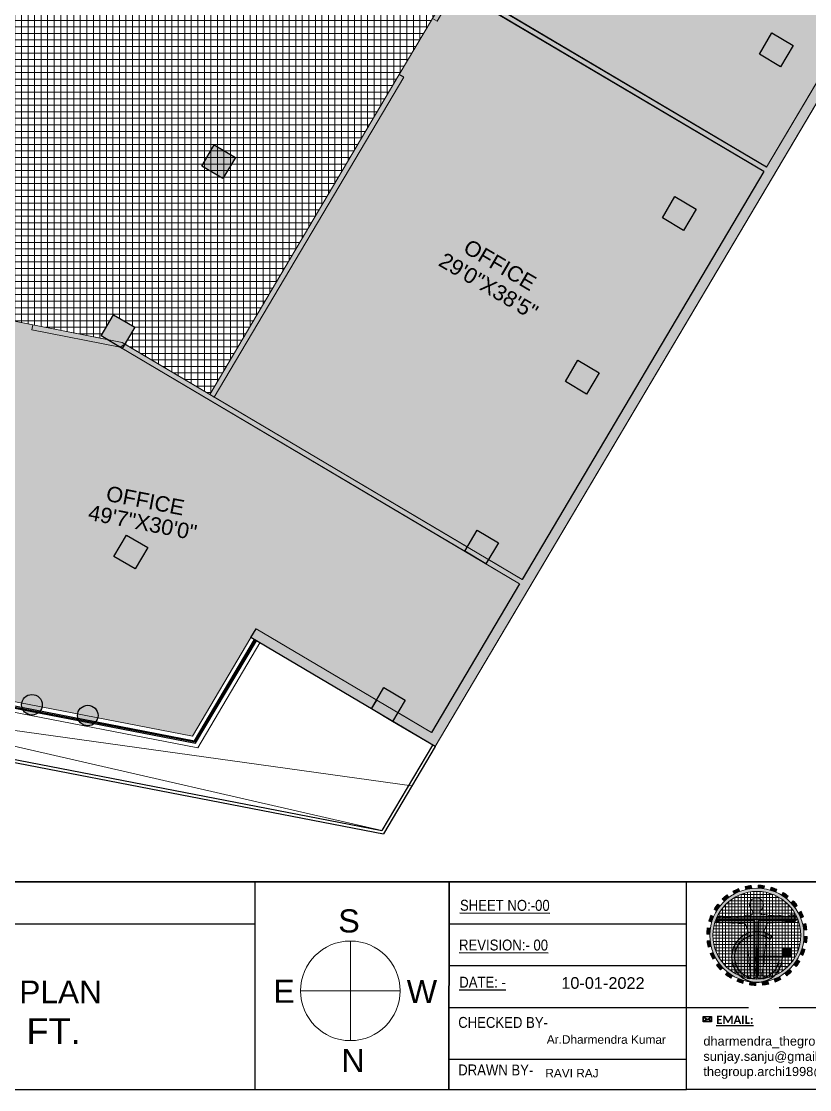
# Model space of a CAD drawing. Header units: inches. Extents: x -13956017 to 293115509, y -946740 to -305538.
# Drawn here: x 1209502 to 1210268, y -918232 to -917193 of the extents above; entities that cross this region are included whole.
import ezdxf
from ezdxf.enums import TextEntityAlignment as Align

# ---------------------------------------------------------------- set-up
doc = ezdxf.new("R2010")
doc.units = ezdxf.units.IN
doc.header["$LTSCALE"] = 6
doc.linetypes.add('DASHED', pattern=[0.75, 0.5, -0.25])
for name, color, linetype, lineweight in [('column', 240, 'Continuous', 25), ('floor hatch', 135, 'Continuous', 13), ('plan', 7, 'Continuous', 5), ('W', 250, 'Continuous', 5), ('wall', 7, 'Continuous', 30), ('wall high', 7, 'Continuous', 30)]:
    doc.layers.add(name, color=color, linetype=linetype, lineweight=lineweight)
for name, color, linetype in [('S_text', 7, 'Continuous'), ('TW', 5, 'Continuous'), ('WAL', 7, 'Continuous'), ('WID', 4, 'Continuous')]:
    doc.layers.add(name, color=color, linetype=linetype)
doc.styles.add('ARI', font='arial.ttf')
doc.styles.add('style1', font='arial.ttf')
doc.styles.add('style2', font='eurr____.ttf')
doc.styles.add('style4', font='arial.ttf')

# ---------------------------------------------------------------- blocks, each defined once
blk = doc.blocks.new('gdsgdfgdf')
at = {"layer": 'WAL', "lineweight": 0}
h = blk.add_hatch(color=84, dxfattribs=at)
h.dxf.hatch_style = 1
h.paths.add_polyline_path([(471499.51, -182044.5), (471502.51, -182044.5), (471502.51, -182047.5), (471499.51, -182047.5)])
h = blk.add_hatch(color=1, dxfattribs=at)
h.dxf.hatch_style = 1
h.paths.add_polyline_path([(471502.51, -182044.5), (471505.51, -182044.5), (471505.51, -182047.5), (471502.51, -182047.5)])
h = blk.add_hatch(color=2, dxfattribs=at)
h.dxf.hatch_style = 1
h.paths.add_polyline_path([(471502.51, -182050.5), (471499.51, -182050.5), (471499.51, -182047.5), (471502.51, -182047.5)])
h = blk.add_hatch(color=5, dxfattribs=at)
h.dxf.hatch_style = 1
h.paths.add_polyline_path([(471505.51, -182047.5), (471502.51, -182047.5), (471502.51, -182050.5), (471505.51, -182050.5)])
at = {"layer": 'WAL', "color": 84, "lineweight": 0}
blk.add_lwpolyline([(471499.51, -182044.5), (471502.51, -182044.5), (471502.51, -182047.5), (471499.51, -182047.5)], close=True, dxfattribs=at)
at = {"layer": 'WAL', "color": 1, "lineweight": 0}
blk.add_lwpolyline([(471502.51, -182044.5), (471505.51, -182044.5), (471505.51, -182047.5), (471502.51, -182047.5)], close=True, dxfattribs=at)
at = {"layer": 'WAL', "color": 2, "lineweight": 0}
blk.add_lwpolyline([(471502.51, -182050.5), (471499.51, -182050.5), (471499.51, -182047.5), (471502.51, -182047.5)], close=True, dxfattribs=at)
at = {"layer": 'WAL', "color": 5, "lineweight": 0}
blk.add_lwpolyline([(471505.51, -182047.5), (471502.51, -182047.5), (471502.51, -182050.5), (471505.51, -182050.5)], close=True, dxfattribs=at)
blk = doc.blocks.new('dfdsfgdfgh')
at = {"lineweight": 30}
h = blk.add_hatch(color=253, dxfattribs=at)
h.dxf.hatch_style = 1
h.paths.add_polyline_path([(471581.95, -182072.42), (471582.58, -182072.34), (471583.04, -182072.34), (471584.01, -182072.4), (471584.82, -182072.41), (471585.31, -182072.31), (471586.18, -182072.29), (471586.49, -182072.23), (471587.02, -182072.15), (471587.28, -182072.06), (471587.46, -182071.81), (471587.65, -182069.99), (471587.7, -182069.69), (471587.7, -182069.24), (471587.63, -182069.13), (471587.51, -182069.07), (471587.13, -182069.07), (471586.8, -182069.14), (471586.23, -182069.18), (471586, -182069.13), (471586.02, -182068.86), (471586.36, -182068.78), (471586.4, -182068.75), (471586.44, -182068.69), (471586.44, -182068.6), (471586.41, -182068.53), (471586.33, -182068.49), (471586.21, -182068.48), (471586.05, -182068.48), (471585.92, -182068.5), (471585.21, -182068.51), (471584.72, -182068.54), (471584.47, -182068.66), (471584.19, -182068.84), (471583.84, -182069.09), (471583.59, -182069.34), (471583.36, -182069.39), (471583.13, -182069.39), (471582.76, -182069.4), (471582.12, -182069.4), (471581.32, -182069.31), (471580.78, -182069.21), (471579.93, -182069.03), (471579.25, -182068.96), (471578.43, -182068.96), (471577.74, -182069.01), (471577, -182069.07), (471576.16, -182069.08), (471575.37, -182068.91), (471574.71, -182068.83), (471574.06, -182068.83), (471573.29, -182068.93), (471573.02, -182069.01), (471572.81, -182068.86), (471571.84, -182068.55), (471570.69, -182068.29), (471569.93, -182068.3), (471569.55, -182068.44), (471569.08, -182068.5), (471568.72, -182068.41), (471569.04, -182068.26), (471568.55, -182068.15), (471568.11, -182067.95), (471568.01, -182067.75), (471567.95, -182067.46), (471567.88, -182066.97), (471567.94, -182066.8, 0.088601), (471568.19, -182066.29, 3.276365), (471563.91, -182066.32, 0.026419), (471563.97, -182066.48), (471564.1, -182067.49), (471563.98, -182067.84), (471563.83, -182068.12), (471563.59, -182068.35), (471563.26, -182068.57), (471563.34, -182068.67), (471563, -182068.77), (471562.49, -182068.85), (471561.99, -182068.76), (471561.4, -182068.65), (471560.72, -182068.74), (471560.18, -182068.82), (471559.56, -182069.09), (471559.01, -182069.42), (471558.42, -182069.39), (471557.66, -182069.31), (471556.75, -182069.31), (471556.12, -182069.4), (471555.57, -182069.56), (471555.07, -182069.61), (471554.4, -182069.5), (471553.68, -182069.39), (471553.04, -182069.39), (471552.59, -182069.49), (471552, -182069.62), (471551.24, -182069.79), (471550.83, -182069.83), (471550.09, -182069.83), (471549.4, -182069.83), (471548.26, -182069.85), (471548.03, -182069.67), (471547.82, -182069.43), (471547.63, -182069.33), (471547.4, -182069.27), (471546.9, -182069.27), (471546.15, -182069.27), (471545.97, -182069.24), (471545.89, -182069.25), (471545.84, -182069.29), (471545.82, -182069.33), (471545.82, -182069.37), (471545.86, -182069.46), (471546.1, -182069.64), (471546.15, -182069.67), (471546.17, -182069.75), (471546.03, -182069.77), (471545.96, -182069.76), (471545.55, -182069.74), (471544.73, -182069.81), (471544.44, -182069.94), (471544.25, -182070.21), (471544.18, -182070.48), (471544.28, -182072.27), (471544.49, -182072.33), (471545, -182072.43), (471545.15, -182072.58), (471545.21, -182072.72), (471545.3, -182072.79), (471545.52, -182072.86), (471545.84, -182072.86), (471546.92, -182072.94), (471547.27, -182072.89), (471547.7, -182072.84), (471548.1, -182072.84), (471548.95, -182072.77), (471550.17, -182072.88), (471551.51, -182072.99), (471552.33, -182073.08), (471553.03, -182073.11), (471553.64, -182073.07), (471554.19, -182073.03), (471554.69, -182072.97), (471555.02, -182072.97), (471556.24, -182073.24), (471556.86, -182073.26), (471558.09, -182073.24), (471558.16, -182073.18), (471558.59, -182073.15), (471559.27, -182073.2), (471559.66, -182073.35), (471559.92, -182073.61), (471560.19, -182074.23), (471560.4, -182074.57), (471560.77, -182075.78), (471561.05, -182076.45), (471561.36, -182077.76), (471561.37, -182078.83), (471561.08, -182080.42), (471560.97, -182081.8), (471560.98, -182083.39), (471561.13, -182085.38), (471561.49, -182088.81), (471561.7, -182091.04), (471562.05, -182091.83), (471562.05, -182092.45), (471561.98, -182093.19), (471561.95, -182094.39), (471562.15, -182095.76), (471562.27, -182096.6), (471562.39, -182097.58), (471562.47, -182098.27), (471562.53, -182098.88), (471562.53, -182099.14), (471562.66, -182099.64), (471562.84, -182100.38), (471562.98, -182101.02), (471562.98, -182101.53), (471562.89, -182101.61), (471562.7, -182101.69), (471561.9, -182102.41), (471561.58, -182102.76), (471561.42, -182102.84), (471561.19, -182102.89), (471561.07, -182102.97), (471560.99, -182103.08), (471560.96, -182103.18), (471560.96, -182103.29), (471561.05, -182103.4), (471561.21, -182103.47), (471561.44, -182103.51), (471561.81, -182103.51), (471562.31, -182103.59), (471562.64, -182103.51), (471563.14, -182103.51), (471563.51, -182103.37), (471564.95, -182103.15), (471565.2, -182102.92), (471565.48, -182102.85), (471565.83, -182102.76), (471566.07, -182102.66), (471566.16, -182102.52), (471566.16, -182102.14), (471566.07, -182101.69), (471565.91, -182100.97), (471565.81, -182099.99), (471565.71, -182099.22), (471565.71, -182098.57), (471565.94, -182097.27), (471566.07, -182095.98), (471565.97, -182094.51), (471565.73, -182093.57), (471565.69, -182092.86), (471565.69, -182092.17), (471565.8, -182091.39), (471565.88, -182090.74), (471565.94, -182090.08), (471565.94, -182089.53), (471565.88, -182088.07), (471565.89, -182087.06), (471566.06, -182085.92), (471566.18, -182085.1), (471566.34, -182083.43), (471566.29, -182084.04), (471566.23, -182084.77), (471566.18, -182085.1), (471566.34, -182086.28), (471566.45, -182087.19), (471566.67, -182088.33), (471566.73, -182089.29), (471566.7, -182089.91), (471566.66, -182090.54), (471566.63, -182091.1), (471566.65, -182091.72), (471566.73, -182092.39), (471566.79, -182093.02), (471566.74, -182094.04), (471566.59, -182095.11), (471566.5, -182096.56), (471566.53, -182097.26), (471566.69, -182098.3), (471566.85, -182099.57), (471566.78, -182100.39), (471566.72, -182101.44), (471566.71, -182102.2), (471566.68, -182102.31), (471566.62, -182102.42), (471566.61, -182102.7), (471566.7, -182102.87), (471567.06, -182103.06), (471567.48, -182103.11), (471568.76, -182103.25), (471569.08, -182103.49), (471569.42, -182103.56), (471569.58, -182103.56), (471569.76, -182103.63), (471569.96, -182103.64), (471570.13, -182103.56), (471570.33, -182103.42), (471570.61, -182103.31), (471570.88, -182103.09), (471570.96, -182102.94), (471570.9, -182102.75), (471570.57, -182102.63), (471570.45, -182102.58), (471570.39, -182102.4), (471570.31, -182102.27), (471569.9, -182102.19), (471569.61, -182102.02), (471569.13, -182101.69), (471568.97, -182101.45), (471568.94, -182101.07), (471569.03, -182100.69), (471569.28, -182099.4), (471569.49, -182098.34), (471569.71, -182097.19), (471570.03, -182095.78), (471570.19, -182094.61), (471570.27, -182091.79), (471570.29, -182090.31), (471570.47, -182089.09), (471570.65, -182087.85), (471571.07, -182085.13), (471571.29, -182083.01), (471571.16, -182080.79), (471571.1, -182079.81), (471570.77, -182078.89), (471570.46, -182078.04), (471570.35, -182077.47), (471570.51, -182076.46), (471570.91, -182076.17), (471571.18, -182075.11), (471571.55, -182074.84), (471571.67, -182073.88), (471571.73, -182073.47), (471571.87, -182073.21), (471572.13, -182073.03), (471572.55, -182072.96), (471572.89, -182072.96), (471573.9, -182072.89), (471574.28, -182072.89), (471575.29, -182072.89), (471575.73, -182072.77), (471576.13, -182072.81), (471576.74, -182072.79), (471577.23, -182072.78), (471577.49, -182072.75), (471577.88, -182072.82), (471578.3, -182072.82), (471578.66, -182072.77), (471579.08, -182072.82), (471579.46, -182072.82), (471579.89, -182072.78), (471580.32, -182072.69), (471580.6, -182072.63), (471580.93, -182072.55), (471581.27, -182072.54), (471581.62, -182072.54)])
at = {"layer": 'WAL', "lineweight": 20}
for points in [[(471563.97, -182066.48), (471564.08, -182067.33), (471564.08, -182067.56), (471563.98, -182067.84), (471563.83, -182068.12), (471563.59, -182068.35), (471563.26, -182068.57), (471563.34, -182068.67), (471563, -182068.77), (471562.49, -182068.85), (471561.99, -182068.76), (471561.4, -182068.65), (471560.72, -182068.74), (471560.18, -182068.82), (471559.56, -182069.09), (471559.16, -182069.33), (471558.93, -182069.42), (471558.42, -182069.39), (471557.66, -182069.31), (471556.75, -182069.31), (471556.12, -182069.4), (471555.57, -182069.56), (471555.07, -182069.61), (471554.4, -182069.5), (471553.68, -182069.39), (471553.04, -182069.39), (471552.59, -182069.49), (471552, -182069.62), (471551.36, -182069.77), (471551.16, -182069.8), (471550.83, -182069.83), (471550.09, -182069.83), (471549.4, -182069.83), (471548.4, -182069.85), (471548.21, -182069.82), (471548.03, -182069.67), (471547.82, -182069.43), (471547.63, -182069.33), (471547.4, -182069.27), (471546.9, -182069.27), (471546.15, -182069.27), (471545.97, -182069.24), (471545.89, -182069.25), (471545.84, -182069.29), (471545.82, -182069.33), (471545.82, -182069.37), (471545.86, -182069.46), (471545.97, -182069.55), (471546.1, -182069.64), (471546.15, -182069.67), (471546.16, -182069.7), (471546.15, -182069.73), (471546.13, -182069.75), (471546.09, -182069.76), (471546.03, -182069.77), (471545.96, -182069.76), (471545.55, -182069.74), (471544.73, -182069.81), (471544.44, -182069.94), (471544.25, -182070.21), (471544.18, -182070.48), (471544.28, -182072.27), (471544.49, -182072.33), (471544.81, -182072.39), (471545.01, -182072.44), (471545.15, -182072.58), (471545.21, -182072.72), (471545.3, -182072.79), (471545.52, -182072.86), (471545.84, -182072.86), (471546.92, -182072.94), (471547.27, -182072.89), (471547.7, -182072.84), (471548.1, -182072.84), (471548.95, -182072.77), (471550.17, -182072.88), (471551.51, -182072.99), (471552.33, -182073.08), (471553.03, -182073.11), (471553.64, -182073.07), (471554.19, -182073.03), (471554.69, -182072.97), (471555.02, -182072.97), (471556.24, -182073.24), (471556.86, -182073.26), (471558.09, -182073.24), (471558.16, -182073.18), (471558.59, -182073.15), (471559.27, -182073.2), (471559.66, -182073.35), (471559.92, -182073.61), (471560.19, -182074.23), (471560.4, -182074.57), (471560.77, -182075.78), (471561.05, -182076.45), (471561.36, -182077.76)], [(471561.36, -182078.89), (471561.36, -182077.76), (471561.37, -182078.83), (471561.08, -182080.42), (471560.97, -182081.8), (471560.98, -182083.39), (471561.13, -182085.38), (471561.49, -182088.81), (471561.7, -182091.04), (471562.05, -182091.83), (471562.05, -182092.45), (471561.98, -182093.19), (471561.95, -182094.39), (471562.15, -182095.76), (471562.27, -182096.6), (471562.39, -182097.58), (471562.47, -182098.27), (471562.53, -182098.88), (471562.53, -182099.14), (471562.66, -182099.64), (471562.84, -182100.38), (471562.98, -182101.02), (471562.98, -182101.32), (471562.96, -182101.55), (471562.89, -182101.61), (471562.7, -182101.69), (471561.9, -182102.41), (471561.58, -182102.76), (471561.42, -182102.84), (471561.19, -182102.89), (471561.07, -182102.97), (471560.99, -182103.08), (471560.96, -182103.18), (471560.96, -182103.29), (471561.05, -182103.4), (471561.21, -182103.47), (471561.44, -182103.51), (471561.81, -182103.51), (471562.31, -182103.59), (471562.64, -182103.51), (471563.14, -182103.51), (471563.51, -182103.37), (471564.95, -182103.15), (471565.2, -182102.92), (471565.48, -182102.85), (471565.83, -182102.76), (471566.07, -182102.66), (471566.16, -182102.52), (471566.16, -182102.14), (471566.07, -182101.69), (471565.91, -182100.97), (471565.81, -182099.99), (471565.71, -182099.22), (471565.71, -182098.57), (471565.94, -182097.27), (471566.07, -182095.98), (471565.97, -182094.51), (471565.73, -182093.57), (471565.69, -182092.86), (471565.69, -182092.17), (471565.8, -182091.39), (471565.88, -182090.74), (471565.94, -182090.08), (471565.94, -182089.53), (471565.88, -182088.07), (471565.89, -182087.06), (471566.06, -182085.92), (471566.23, -182084.77), (471566.29, -182084.04), (471566.34, -182083.43), (471566.18, -182085.1), (471566.34, -182086.28), (471566.45, -182087.19), (471566.67, -182088.33), (471566.73, -182089.29), (471566.7, -182089.91), (471566.66, -182090.54), (471566.63, -182091.1), (471566.65, -182091.72), (471566.73, -182092.39), (471566.79, -182093.02), (471566.74, -182094.04), (471566.59, -182095.11), (471566.5, -182096.56), (471566.53, -182097.26), (471566.69, -182098.3), (471566.85, -182099.57), (471566.78, -182100.39), (471566.72, -182101.44), (471566.71, -182102.03), (471566.7, -182102.22), (471566.68, -182102.31), (471566.62, -182102.42), (471566.61, -182102.7), (471566.7, -182102.87), (471567.06, -182103.06), (471567.48, -182103.11), (471568.76, -182103.25), (471569.08, -182103.49), (471569.42, -182103.56), (471569.58, -182103.56), (471569.76, -182103.63), (471569.96, -182103.64), (471570.13, -182103.56), (471570.33, -182103.42), (471570.61, -182103.31), (471570.88, -182103.09), (471570.96, -182102.94), (471570.9, -182102.75), (471570.57, -182102.63), (471570.45, -182102.58), (471570.39, -182102.4), (471570.31, -182102.27), (471569.9, -182102.19), (471569.61, -182102.02), (471569.13, -182101.69), (471568.97, -182101.45), (471568.94, -182101.07), (471569.03, -182100.69), (471569.28, -182099.4), (471569.49, -182098.34), (471569.71, -182097.19), (471570.03, -182095.78), (471570.19, -182094.61), (471570.27, -182091.79), (471570.29, -182090.31), (471570.47, -182089.09), (471570.65, -182087.85), (471571.07, -182085.13), (471571.29, -182083.01), (471571.16, -182080.79), (471571.1, -182079.81), (471570.77, -182078.89), (471570.46, -182078.04), (471570.35, -182077.47), (471570.51, -182076.46), (471570.91, -182076.17), (471571.18, -182075.11), (471571.55, -182074.84), (471571.67, -182073.88), (471571.73, -182073.47), (471571.87, -182073.21), (471572.01, -182073.11), (471572.21, -182073.01), (471572.55, -182072.96), (471572.89, -182072.96), (471573.9, -182072.89), (471574.28, -182072.89), (471575.29, -182072.89), (471575.73, -182072.77), (471576.13, -182072.81), (471576.74, -182072.79), (471577.23, -182072.78), (471577.49, -182072.75), (471577.88, -182072.82), (471578.3, -182072.82), (471578.66, -182072.77), (471579.08, -182072.82), (471579.46, -182072.82), (471579.89, -182072.78), (471580.32, -182072.69), (471580.6, -182072.63), (471580.93, -182072.55), (471581.27, -182072.54), (471581.62, -182072.54), (471581.95, -182072.42), (471582.58, -182072.34), (471583.04, -182072.34), (471584.01, -182072.4), (471584.82, -182072.41), (471585.31, -182072.31), (471586.18, -182072.29), (471586.49, -182072.23), (471587.02, -182072.15), (471587.28, -182072.06), (471587.46, -182071.81), (471587.65, -182069.99), (471587.7, -182069.69), (471587.7, -182069.24), (471587.63, -182069.13), (471587.51, -182069.07), (471587.34, -182069.07), (471587.13, -182069.07), (471586.8, -182069.14), (471586.44, -182069.16), (471586.16, -182069.16), (471586.03, -182069.13), (471586.01, -182069.07), (471586.01, -182068.99), (471586.04, -182068.93), (471586.1, -182068.84), (471586.19, -182068.82), (471586.34, -182068.79), (471586.4, -182068.75), (471586.44, -182068.69), (471586.44, -182068.6), (471586.41, -182068.53), (471586.33, -182068.49), (471586.21, -182068.48), (471586.05, -182068.48), (471585.92, -182068.5), (471585.21, -182068.51), (471584.72, -182068.54), (471584.47, -182068.66), (471584.19, -182068.84), (471583.84, -182069.09), (471583.65, -182069.28), (471583.53, -182069.35), (471583.36, -182069.39), (471583.13, -182069.39), (471582.76, -182069.4), (471582.12, -182069.4), (471581.32, -182069.31), (471580.78, -182069.21), (471579.93, -182069.03), (471579.25, -182068.96), (471578.43, -182068.96), (471577.74, -182069.01), (471577, -182069.07), (471576.16, -182069.08), (471575.37, -182068.91), (471574.71, -182068.83), (471574.06, -182068.83), (471573.29, -182068.93), (471573.12, -182068.98), (471572.94, -182068.96), (471572.81, -182068.86), (471571.84, -182068.55), (471570.69, -182068.29), (471569.93, -182068.3), (471569.55, -182068.44), (471569.08, -182068.5), (471568.72, -182068.41), (471569.04, -182068.26), (471568.55, -182068.15), (471568.11, -182067.95), (471568.01, -182067.75), (471567.95, -182067.46), (471567.9, -182067.12), (471567.89, -182066.93), (471567.94, -182066.8)]]:
    blk.add_lwpolyline(points, dxfattribs=at)
for centre, radius, start, end in [((471566.03, -182063.12), 3.84, 304.2682, 236.37603), ((471565.45, -182065.83), 1.62, 197.66417, 203.71762), ((471566.64, -182065.83), 1.62, 322.97646, 343.22941), ((471566.64, -182065.83), 1.62, 0, 1.38803)]:
    blk.add_arc(centre, radius, start, end, dxfattribs=at)
blk = doc.blocks.new('SGFDSFHG')
at = {"layer": 'WAL', "lineweight": 30}
h = blk.add_hatch(color=7, dxfattribs=at)
h.dxf.hatch_style = 1
edge = h.paths.add_edge_path()
edge.add_line((471450.7, -182084.99), (471442.25, -182084.99))
edge.add_line((471442.25, -182084.99), (471442.25, -182086.01))
edge.add_line((471442.25, -182086.01), (471449.63, -182086.01))
edge.add_arc((471442.61, -182085.14), 7.08, 53.8029, 352.976, ccw=False)
edge.add_line((471446.79, -182079.43), (471447.35, -182078.58))
edge.add_arc((471442.61, -182085.14), 8.1, 54.1693, 361.0709)
at = {"layer": 'WAL', "color": 0, "lineweight": 30}
blk.add_lwpolyline([(471450.7, -182084.99), (471442.25, -182084.99), (471442.25, -182086.01), (471449.63, -182086.01, -3.678902), (471446.79, -182079.43), (471447.35, -182078.58, 4.238691)], format="xyb", close=True, dxfattribs=at)
blk = doc.blocks.new('SDSDFSD')
at = {"layer": 'WAL', "lineweight": 0}
h = blk.add_hatch(color=253, dxfattribs=at)
h.dxf.hatch_style = 1
h.paths.add_polyline_path([(171607.82, -83493.26, 0.031281), (171604.86, -83493.78), (171605.21, -83495.24, -0.031281), (171607.99, -83494.75)])
h = blk.add_hatch(color=253, dxfattribs=at)
h.dxf.hatch_style = 1
h.paths.add_polyline_path([(171614.1, -83493.38, 0.031281), (171611.1, -83493.12), (171611.06, -83494.62, -0.031281), (171613.87, -83494.87)])
h = blk.add_hatch(color=253, dxfattribs=at)
h.dxf.hatch_style = 1
edge = h.paths.add_edge_path()
edge.add_arc((171610.51, -83517.17), 22.56, 0, 360)
edge = h.paths.add_edge_path(flags=17)
edge.add_arc((171610.51, -83517.17), 21.06, 0, 360)
h = blk.add_hatch(color=253, dxfattribs=at)
h.dxf.hatch_style = 1
h.paths.add_polyline_path([(171596.22, -83497.81, 0.031281), (171593.92, -83499.74), (171594.95, -83500.83, -0.031281), (171597.11, -83499.02)])
h = blk.add_hatch(color=253, dxfattribs=at)
h.dxf.hatch_style = 1
h.paths.add_polyline_path([(171601.72, -83494.77, 0.031281), (171598.99, -83496.04), (171599.71, -83497.36, -0.031281), (171602.27, -83496.17)])
h = blk.add_hatch(color=253, dxfattribs=at)
h.dxf.hatch_style = 1
h.paths.add_polyline_path([(171620.13, -83495.12, 0.031281), (171617.31, -83494.09), (171616.88, -83495.53, -0.031281), (171619.53, -83496.5)])
h = blk.add_hatch(color=253, dxfattribs=at)
h.dxf.hatch_style = 1
h.paths.add_polyline_path([(171625.51, -83498.36, 0.031281), (171623.05, -83496.64), (171622.27, -83497.92, -0.031281), (171624.58, -83499.54)])
h = blk.add_hatch(color=253, dxfattribs=at)
h.dxf.hatch_style = 1
h.paths.add_polyline_path([(171591.7, -83502.17, 0.031281), (171589.97, -83504.63), (171591.25, -83505.41, -0.031281), (171592.87, -83503.1)])
h = blk.add_hatch(color=253, dxfattribs=at)
h.dxf.hatch_style = 1
h.paths.add_polyline_path([(171629.87, -83502.89, 0.031281), (171627.94, -83500.58), (171626.85, -83501.62, -0.031281), (171628.66, -83503.78)])
h = blk.add_hatch(color=253, dxfattribs=at)
h.dxf.hatch_style = 1
h.paths.add_polyline_path([(171588.45, -83507.55, 0.031281), (171587.42, -83510.37), (171588.87, -83510.8, -0.031281), (171589.83, -83508.15)])
at = {"layer": 'WAL', "lineweight": 30}
h = blk.add_hatch(color=1, dxfattribs=at)
h.dxf.hatch_style = 1
h.paths.add_polyline_path([(171629.18, -83508.72), (171591.4, -83508.72), (171591.4, -83510.22), (171608.04, -83512.22), (171609.54, -83538.44), (171611.05, -83538.44), (171612.55, -83512.22), (171629.19, -83510.22)])
at = {"layer": 'WAL', "lineweight": 0}
h = blk.add_hatch(color=253, dxfattribs=at)
h.dxf.hatch_style = 1
h.paths.add_polyline_path([(171632.91, -83508.39, 0.031281), (171631.64, -83505.66), (171630.32, -83506.38, -0.031281), (171631.51, -83508.94)])
h = blk.add_hatch(color=253, dxfattribs=at)
h.dxf.hatch_style = 1
h.paths.add_polyline_path([(171586.71, -83513.58, 0.031281), (171586.45, -83516.58), (171587.95, -83516.62, -0.031281), (171588.2, -83513.81)])
h = blk.add_hatch(color=253, dxfattribs=at)
h.dxf.hatch_style = 1
h.paths.add_polyline_path([(171634.42, -83514.48, 0.031281), (171633.9, -83511.52), (171632.44, -83511.87, -0.031281), (171632.93, -83514.65)])
h = blk.add_hatch(color=253, dxfattribs=at)
h.dxf.hatch_style = 1
h.paths.add_polyline_path([(171634.3, -83520.76, 0.031281), (171634.56, -83517.77), (171633.06, -83517.73, -0.031281), (171632.81, -83520.54)])
h = blk.add_hatch(color=253, dxfattribs=at)
h.dxf.hatch_style = 1
h.paths.add_polyline_path([(171586.59, -83519.86, 0.031281), (171587.12, -83522.82), (171588.58, -83522.47, -0.031281), (171588.09, -83519.69)])
h = blk.add_hatch(color=253, dxfattribs=at)
h.dxf.hatch_style = 1
h.paths.add_polyline_path([(171632.56, -83526.8, 0.031281), (171633.59, -83523.97), (171632.15, -83523.55, -0.031281), (171631.18, -83526.2)])
h = blk.add_hatch(color=253, dxfattribs=at)
h.dxf.hatch_style = 1
h.paths.add_polyline_path([(171588.1, -83525.96, 0.031281), (171589.38, -83528.69), (171590.7, -83527.97, -0.031281), (171589.5, -83525.41)])
h = blk.add_hatch(color=253, dxfattribs=at)
h.dxf.hatch_style = 1
h.paths.add_polyline_path([(171629.32, -83532.18, 0.031281), (171631.04, -83529.72), (171629.76, -83528.93, -0.031281), (171628.14, -83531.24)])
h = blk.add_hatch(color=253, dxfattribs=at)
h.dxf.hatch_style = 1
h.paths.add_polyline_path([(171591.14, -83531.46, 0.031281), (171593.08, -83533.76), (171594.17, -83532.73, -0.031281), (171592.35, -83530.57)])
h = blk.add_hatch(color=253, dxfattribs=at)
h.dxf.hatch_style = 1
h.paths.add_polyline_path([(171624.79, -83536.54, 0.031281), (171627.1, -83534.6), (171626.06, -83533.52, -0.031281), (171623.9, -83535.33)])
h = blk.add_hatch(color=253, dxfattribs=at)
h.dxf.hatch_style = 1
h.paths.add_polyline_path([(171595.5, -83535.98, 0.031281), (171597.96, -83537.71), (171598.75, -83536.43, -0.031281), (171596.44, -83534.81)])
h = blk.add_hatch(color=253, dxfattribs=at)
h.dxf.hatch_style = 1
h.paths.add_polyline_path([(171600.88, -83539.23, 0.031281), (171603.71, -83540.26), (171604.13, -83538.81, -0.031281), (171601.48, -83537.85)])
h = blk.add_hatch(color=253, dxfattribs=at)
h.dxf.hatch_style = 1
h.paths.add_polyline_path([(171606.92, -83540.97, 0.031281), (171609.91, -83541.23), (171609.95, -83539.73, -0.031281), (171607.14, -83539.48)])
h = blk.add_hatch(color=253, dxfattribs=at)
h.dxf.hatch_style = 1
h.paths.add_polyline_path([(171613.2, -83541.09, 0.031281), (171616.16, -83540.56), (171615.81, -83539.1, -0.031281), (171613.03, -83539.59)])
h = blk.add_hatch(color=253, dxfattribs=at)
h.dxf.hatch_style = 1
h.paths.add_polyline_path([(171619.29, -83539.58, 0.031281), (171622.02, -83538.3), (171621.3, -83536.98, -0.031281), (171618.74, -83538.18)])
at = {"layer": 'WAL', "color": 18, "lineweight": 0}
for p, q in [((171604.86, -83493.78), (171605.21, -83495.24)), ((171607.82, -83493.26), (171607.99, -83494.75)), ((171611.1, -83493.12), (171611.06, -83494.62)), ((171614.1, -83493.38), (171613.87, -83494.87)), ((171596.22, -83497.81), (171597.11, -83499.02)), ((171598.99, -83496.04), (171599.71, -83497.36)), ((171601.72, -83494.77), (171602.27, -83496.17)), ((171617.31, -83494.09), (171616.88, -83495.53)), ((171620.13, -83495.12), (171619.53, -83496.5)), ((171623.05, -83496.64), (171622.27, -83497.92)), ((171625.51, -83498.36), (171624.58, -83499.54)), ((171591.7, -83502.17), (171592.87, -83503.1)), ((171593.92, -83499.74), (171594.95, -83500.83)), ((171627.94, -83500.58), (171626.85, -83501.62)), ((171629.87, -83502.89), (171628.66, -83503.78)), ((171588.45, -83507.55), (171589.83, -83508.15)), ((171589.97, -83504.63), (171591.25, -83505.41)), ((171631.64, -83505.66), (171630.32, -83506.38)), ((171632.91, -83508.39), (171631.51, -83508.94)), ((171586.71, -83513.58), (171588.2, -83513.81)), ((171587.42, -83510.37), (171588.87, -83510.8)), ((171633.9, -83511.52), (171632.44, -83511.87)), ((171586.45, -83516.58), (171587.95, -83516.62)), ((171634.42, -83514.48), (171632.93, -83514.65)), ((171634.56, -83517.77), (171633.06, -83517.73)), ((171586.59, -83519.86), (171588.09, -83519.69)), ((171587.12, -83522.82), (171588.58, -83522.47)), ((171633.59, -83523.97), (171632.15, -83523.55)), ((171634.3, -83520.76), (171632.81, -83520.54)), ((171588.1, -83525.96), (171589.5, -83525.41)), ((171589.38, -83528.69), (171590.7, -83527.97)), ((171631.04, -83529.72), (171629.76, -83528.93)), ((171632.56, -83526.8), (171631.18, -83526.2)), ((171591.14, -83531.46), (171592.35, -83530.57)), ((171593.08, -83533.76), (171594.17, -83532.73)), ((171627.1, -83534.6), (171626.06, -83533.52)), ((171629.32, -83532.18), (171628.14, -83531.24)), ((171595.5, -83535.98), (171596.44, -83534.81)), ((171597.96, -83537.71), (171598.75, -83536.43)), ((171600.88, -83539.23), (171601.48, -83537.85)), ((171603.71, -83540.26), (171604.13, -83538.81)), ((171606.92, -83540.97), (171607.14, -83539.48)), ((171609.91, -83541.23), (171609.95, -83539.73)), ((171613.2, -83541.09), (171613.03, -83539.59)), ((171616.16, -83540.56), (171615.81, -83539.1)), ((171619.29, -83539.58), (171618.74, -83538.18)), ((171622.02, -83538.3), (171621.3, -83536.98)), ((171624.79, -83536.54), (171623.9, -83535.33))]:
    blk.add_line(p, q, dxfattribs=at)
at = {"layer": 'WAL', "color": 151, "lineweight": 20}
for p, q in [((171601.48, -83498.15), (171601.48, -83536.2)), ((171618.16, -83497.56), (171602.85, -83497.56)), ((171602.99, -83497.51), (171602.99, -83536.84)), ((171604.49, -83496.99), (171604.49, -83537.35)), ((171606, -83496.61), (171606, -83537.74)), ((171607.5, -83496.33), (171607.5, -83538.01)), ((171609, -83496.17), (171609, -83538.18)), ((171610.51, -83496.12), (171610.51, -83538.23)), ((171612.01, -83496.17), (171612.01, -83538.18)), ((171613.52, -83496.33), (171613.52, -83538.01)), ((171615.02, -83496.61), (171615.02, -83537.74)), ((171616.52, -83496.99), (171616.52, -83537.35)), ((171618.03, -83497.51), (171618.03, -83536.84)), ((171619.53, -83498.15), (171619.53, -83536.2)), ((171626.58, -83503.57), (171594.43, -83503.57)), ((171595.47, -83502.44), (171595.47, -83531.91)), ((171625.18, -83502.07), (171595.84, -83502.07)), ((171596.97, -83501.04), (171596.97, -83533.3)), ((171623.45, -83500.57), (171597.56, -83500.57)), ((171598.48, -83499.89), (171598.48, -83534.45)), ((171621.25, -83499.06), (171599.77, -83499.06)), ((171599.98, -83498.94), (171599.98, -83535.41)), ((171621.04, -83498.94), (171621.04, -83535.41)), ((171622.54, -83499.89), (171622.54, -83534.45)), ((171624.04, -83501.04), (171624.04, -83533.3)), ((171625.55, -83502.44), (171625.55, -83531.91)), ((171629.5, -83508.09), (171591.51, -83508.09)), ((171628.71, -83506.58), (171592.31, -83506.58)), ((171592.46, -83506.33), (171592.46, -83528.02)), ((171627.74, -83505.08), (171593.27, -83505.08)), ((171593.96, -83504.15), (171593.96, -83530.2)), ((171627.05, -83504.15), (171627.05, -83530.2)), ((171628.56, -83506.33), (171628.56, -83528.02)), ((171628.56, -83506.33), (171628.56, -83528.02)), ((171631.34, -83514.1), (171589.68, -83514.1)), ((171631.06, -83512.6), (171589.95, -83512.6)), ((171630.67, -83511.09), (171590.35, -83511.09)), ((171630.15, -83509.59), (171590.86, -83509.59)), ((171590.96, -83509.36), (171590.96, -83524.99)), ((171630.06, -83509.36), (171630.06, -83524.99)), ((171631.56, -83517.11), (171589.45, -83517.11)), ((171631.51, -83518.61), (171589.5, -83518.61)), ((171631.5, -83515.61), (171589.51, -83515.61)), ((171631.36, -83520.12), (171589.66, -83520.12)), ((171631.09, -83521.62), (171589.93, -83521.62)), ((171630.7, -83523.13), (171590.31, -83523.13)), ((171630.2, -83524.63), (171590.82, -83524.63)), ((171629.56, -83526.13), (171591.45, -83526.13)), ((171628.78, -83527.64), (171592.24, -83527.64)), ((171627.83, -83529.14), (171593.18, -83529.14)), ((171626.69, -83530.65), (171594.33, -83530.65)), ((171625.31, -83532.15), (171595.71, -83532.15)), ((171623.61, -83533.65), (171597.4, -83533.65)), ((171621.46, -83535.16), (171599.56, -83535.16)), ((171618.48, -83536.66), (171602.54, -83536.66))]:
    blk.add_line(p, q, dxfattribs=at)
at = {"layer": 'WAL', "color": 0, "lineweight": 0}
for points in [[(171607.82, -83493.26, 0.031281), (171604.86, -83493.78, 0.031281)], [(171614.1, -83493.38, 0.031281), (171611.1, -83493.12, 0.031281)], [(171596.22, -83497.81, 0.031281), (171593.92, -83499.74, 0.031281)], [(171601.72, -83494.77, 0.031281), (171598.99, -83496.04, 0.031281)], [(171620.13, -83495.12, 0.031281), (171617.31, -83494.09, 0.031281)], [(171625.51, -83498.36, 0.031281), (171623.05, -83496.64, 0.031281)], [(171591.7, -83502.17, 0.031281), (171589.97, -83504.63, 0.031281)], [(171629.87, -83502.89, 0.031281), (171627.94, -83500.58, 0.031281)], [(171588.45, -83507.55, 0.031281), (171587.42, -83510.37, 0.031281)], [(171632.91, -83508.39, 0.031281), (171631.64, -83505.66, 0.031281)], [(171586.71, -83513.58, 0.031281), (171586.45, -83516.58, 0.031281)], [(171634.42, -83514.48, 0.031281), (171633.9, -83511.52, 0.031281)], [(171634.3, -83520.76, 0.031281), (171634.56, -83517.77, 0.031281)], [(171586.59, -83519.86, 0.031281), (171587.12, -83522.82, 0.031281)], [(171632.56, -83526.8, 0.031281), (171633.59, -83523.97, 0.031281)], [(171588.1, -83525.96, 0.031281), (171589.38, -83528.69, 0.031281)], [(171591.14, -83531.46, 0.031281), (171593.08, -83533.76, 0.031281)], [(171624.79, -83536.54, 0.031281), (171627.1, -83534.6, 0.031281)], [(171629.32, -83532.18, 0.031281), (171631.04, -83529.72, 0.031281)], [(171595.5, -83535.98, 0.031281), (171597.96, -83537.71, 0.031281)], [(171600.88, -83539.23, 0.031281), (171603.71, -83540.26, 0.031281)], [(171619.29, -83539.58, 0.031281), (171622.02, -83538.3, 0.031281)], [(171606.92, -83540.97, 0.031281), (171609.91, -83541.23, 0.031281)], [(171613.2, -83541.09, 0.031281), (171616.16, -83540.56, 0.031281)]]:
    blk.add_lwpolyline(points, format="xyb", dxfattribs=at)
at = {"layer": 'WAL', "color": 1, "lineweight": 30}
blk.add_lwpolyline([(171629.19, -83508.77), (171629.19, -83510.22), (171611.05, -83510.22), (171611.05, -83536.7), (171609.54, -83536.7), (171609.54, -83510.22), (171591.4, -83510.22), (171591.4, -83508.72), (171629.19, -83508.72)], dxfattribs=at)
at = {"layer": 'WAL', "color": 18, "lineweight": 0}
for radius in [22.56, 21.06]:
    blk.add_circle((171610.51, -83517.17), radius, dxfattribs=at)
at = {"layer": 'WAL', "color": 253, "lineweight": 0}
blk.add_circle((171610.51, -83517.17), 21.06, dxfattribs=at)
at = {"layer": 'WAL', "color": 1, "lineweight": 30}
for name, p, xscale, yscale, zscale in [('dfdsfgdfgh', (-240738.65, 75697.85), 0.8744245586757394, 0.8744245586757394, 0.8744245586757394), ('gdsgdfgdf', (-182944.67, 53374.18), 0.7519991044683003, 0.7519991044683003, 0.7519991044683003)]:
    blk.add_blockref(name, p, dxfattribs=dict(at, xscale=xscale, yscale=yscale, zscale=zscale))
at = {"layer": 'WAL', "lineweight": 30, "xscale": 1.503998208936601, "yscale": 1.503998208936601, "zscale": 1.503998208936601}
blk.add_blockref('SGFDSFHG', (-537438.29, 190328.17), dxfattribs=at)

msp = doc.modelspace()

# ---------------------------------------------------------------- hatches: boundary and pattern name
at = {"layer": 'column', "ltscale": 10}
h = msp.add_hatch(color=256, dxfattribs=at)
h.dxf.hatch_style = 1
h.paths.add_polyline_path([(1210231.8, -917204.1), (1210252.4, -917216.3), (1210240.2, -917237), (1210219.6, -917224.7)])
h = msp.add_hatch(color=256, dxfattribs=at)
h.dxf.hatch_style = 1
h.paths.add_polyline_path([(1209689.6, -917312.9), (1209710.2, -917325.1), (1209698, -917345.8), (1209677.4, -917333.6)])
h = msp.add_hatch(color=256, dxfattribs=at)
h.dxf.hatch_style = 1
h.paths.add_polyline_path([(1210137.5, -917363.3), (1210158.1, -917375.5), (1210145.9, -917396.1), (1210125.3, -917383.9)])
h = msp.add_hatch(color=256, dxfattribs=at)
h.dxf.hatch_style = 1
h.paths.add_polyline_path([(1209591.7, -917478.1), (1209612.4, -917490.3), (1209600.1, -917511), (1209579.5, -917498.7)])
h = msp.add_hatch(color=256, dxfattribs=at)
h.dxf.hatch_style = 1
h.paths.add_polyline_path([(1210043.2, -917522.4), (1210063.8, -917534.6), (1210051.6, -917555.3), (1210031, -917543.1)])
h = msp.add_hatch(color=256, dxfattribs=at)
h.dxf.hatch_style = 1
h.paths.add_polyline_path([(1209604.2, -917692.4), (1209624.9, -917704.6), (1209612.6, -917725.3), (1209592, -917713.1)])
h = msp.add_hatch(color=256, dxfattribs=at)
h.dxf.hatch_style = 1
h.paths.add_polyline_path([(1209945.3, -917687.6), (1209966, -917699.8), (1209953.7, -917720.5), (1209933.1, -917708.2)])
h = msp.add_hatch(color=256, dxfattribs=at)
h.dxf.hatch_style = 1
edge = h.paths.add_edge_path()
edge.add_arc((1209512.3, -917857.4), 10, 0, 360)
h = msp.add_hatch(color=256, dxfattribs=at)
h.dxf.hatch_style = 1
h.paths.add_polyline_path([(1209854.6, -917840.7), (1209875.2, -917853), (1209863, -917873.6), (1209842.4, -917861.4)])
h = msp.add_hatch(color=256, dxfattribs=at)
h.dxf.hatch_style = 1
edge = h.paths.add_edge_path()
edge.add_arc((1209566.6, -917867.9), 10, 0, 360)
at = {"layer": 'floor hatch', "ltscale": 5}
h = msp.add_hatch(dxfattribs=at)
h.set_pattern_fill('NET', color=9, scale=2, angle=90)
h.set_pattern_definition([(90, (225125.152, -30674.727), (-6.35, 4e-16), []), (180, (225125.152, -30674.727), (-8e-16, -6.35), [])])
edge = h.paths.add_edge_path(flags=16)
edge.add_line((1209046.6, -916515.2), (1209595, -916253.2))
edge.add_line((1209595, -916253.2), (1209767.5, -916279.6))
edge.add_line((1209767.5, -916279.6), (1210067, -916615.2))
edge.add_line((1210067, -916615.2), (1210080.3, -916700.5))
edge.add_line((1210080.3, -916700.5), (1209792.3, -917186.6))
edge.add_arc((1209382.9, -917753.5), 699.3, 54.1592, 108.5411)
edge.add_line((1209160.5, -917090.5), (1209006, -916639))
edge.add_line((1209006, -916639), (1209046.6, -916515.2))
h.paths.add_polyline_path([(1208856.8, -916499.5), (1209639.6, -916125.5), (1209757.3, -916020.4), (1209817.6, -916087.9), (1209766.1, -916133.9), (1210223.8, -916646.7), (1209685.3, -917555.6), (1209602.7, -917506.7), (1209612.4, -917490.3), (1209591.7, -917478.1), (1209579.5, -917498.7), (1209585.3, -917502.2), (1209292, -917444), (1209305.3, -917439.5), (1209297.5, -917416.7), (1209274.8, -917424.5), (1209280.9, -917442.5), (1209190.1, -917473.6)])
at = {"layer": 'W', "ltscale": 10}
h = msp.add_hatch(color=256, dxfattribs=at)
h.dxf.hatch_style = 1
h.paths.add_polyline_path([(1210425.3, -916904.9), (1210433.9, -916910), (1210507.3, -916786.2), (1210498.7, -916781.1)])
h.paths.add_polyline_path([(1209983, -917063), (1210162.1, -916760.6), (1210408.2, -916906.4), (1210413.3, -916897.8), (1210167.2, -916752), (1210177.3, -916734.9), (1210173, -916732.4), (1209978.7, -917060.5)])
h.paths.add_polyline_path([(1209953.7, -917720.5), (1209956.3, -917716.2), (1209989, -917735.5), (1210224, -917338.9), (1209924.6, -917161.5), (1209906.2, -917192.6), (1209901.9, -917190.1), (1209946.3, -917115), (1209950.6, -917117.6), (1209927.1, -917157.2), (1210226.5, -917334.6), (1210461.5, -916938), (1210428.8, -916918.6), (1210433.9, -916910), (1210475.2, -916934.5), (1209904.3, -917898.1), (1209863, -917873.6), (1209868.1, -917865), (1209900.8, -917884.4), (1209986.4, -917739.8)])
h.paths.add_polyline_path([(1209685.3, -917555.6), (1209869.5, -917244.6), (1209873.8, -917247.2), (1209689.6, -917558.2)])
h.paths.add_polyline_path([(1209602.7, -917506.7), (1209935.6, -917703.9), (1209933.1, -917708.2), (1209598.2, -917509.8)])
h.paths.add_polyline_path([(1209512.3, -917492.8), (1209598.2, -917509.8), (1209585.3, -917502.2), (1209513.2, -917487.9)])
h.paths.add_polyline_path([(1209407.2, -917466.8), (1209456.7, -917476.7), (1209455.7, -917481.6), (1209432, -917476.9), (1209363.8, -917829.1), (1209358.9, -917828.1), (1209427.1, -917475.9), (1209406.2, -917471.8)])
h.paths.add_polyline_path([(1209725.3, -917792.1), (1209730.4, -917783.5), (1209847.5, -917852.8), (1209842.4, -917861.4)])
h.paths.add_polyline_path([(1208914.8, -917567.8), (1208916.4, -917572.5), (1209282.5, -917447.2), (1209349.7, -917460.5), (1209350.7, -917455.6), (1209282.2, -917442.1), (1209190.1, -917473.6), (1209106.1, -917227.9), (1209101.3, -917229.6), (1209185.4, -917475.2)])
h.paths.add_polyline_path([(1208974, -917740.9), (1209102.8, -917696.8), (1209099.6, -917687.4), (1208970.8, -917731.4)])
h.paths.add_polyline_path([(1208648.6, -916864), (1208603.2, -916879.6), (1208905.9, -917764.2), (1208951.3, -917748.7), (1208948.1, -917739.2), (1208912.1, -917751.5), (1208857.7, -917592.6), (1208893.7, -917580.3), (1208892.1, -917575.5), (1208856.1, -917587.8), (1208735.7, -917235.9), (1208771.6, -917223.6), (1208770, -917218.8), (1208734.1, -917231.1), (1208615.9, -916885.8), (1208651.9, -916873.5)])
h.paths.add_polyline_path([(1208792.7, -917211.1), (1209063.3, -917118.5), (1209044.2, -917062.6), (1209048.9, -917061), (1209087.4, -917173.5), (1209082.7, -917175.1), (1209064.9, -917123.2), (1208794.3, -917215.8)])
h.paths.add_polyline_path([(1208671.3, -916856.3), (1208937.2, -916765.3), (1208930.1, -916744.4), (1208939.5, -916741.2), (1209030.3, -917006.5), (1209025.6, -917008.2), (1208945.2, -916773.1), (1208674.6, -916865.7)])
h.paths.add_polyline_path([(1208560.4, -916606.1), (1208569.8, -916602.9), (1208658.1, -916860.8), (1208648.6, -916864)])
at = {"layer": 'WAL', "lineweight": 9, "ltscale": 100, "true_color": 0x8c8c81}
h = msp.add_hatch(color=252, dxfattribs=at)
h.dxf.hatch_style = 1
h.paths.add_polyline_path([(1209927.1, -917157.2), (1209950.6, -917117.6), (1209946.3, -917115), (1209978.7, -917060.5), (1209983, -917063), (1210162.1, -916760.6), (1210408.2, -916906.4), (1210401, -916918.5), (1210421.7, -916930.7), (1210428.8, -916918.6), (1210461.5, -916938), (1210226.5, -917334.6)])
at = {"layer": 'WAL', "lineweight": 9, "ltscale": 100, "true_color": 0xeeb1b4}
h = msp.add_hatch(color=9, dxfattribs=at)
h.dxf.hatch_style = 1
h.paths.add_polyline_path([(1209869.5, -917244.6), (1209901.9, -917190.1), (1209906.2, -917192.6), (1209924.6, -917161.5), (1210224, -917338.9), (1209989, -917735.5), (1209956.3, -917716.2), (1209966, -917699.8), (1209945.3, -917687.6), (1209935.6, -917703.9), (1209689.6, -917558.2), (1209873.8, -917247.2)])
at = {"layer": 'WAL', "lineweight": 9, "ltscale": 100, "true_color": 0x8bcad4}
h = msp.add_hatch(color=133, dxfattribs=at)
h.dxf.hatch_style = 1
h.paths.add_polyline_path([(1209432, -917476.9), (1209455.7, -917481.6), (1209456.7, -917476.7), (1209513.2, -917487.9), (1209512.3, -917492.8), (1209595.3, -917509.3), (1209598.2, -917509.8), (1209986.4, -917739.8), (1209900.8, -917884.4), (1209868.1, -917865), (1209875.2, -917853), (1209854.6, -917840.7), (1209847.5, -917852.8), (1209730.4, -917783.5), (1209668.5, -917888), (1209363.8, -917829.1)])

# ---------------------------------------------------------------- linework, layer by layer
at = {"layer": 'column', "ltscale": 10, "elevation": 3969.1}
for points in [[(1210231.8, -917204.1), (1210252.4, -917216.3), (1210240.2, -917237), (1210219.6, -917224.7), (1210231.8, -917204.1)], [(1209689.6, -917312.9), (1209710.2, -917325.1), (1209698, -917345.8), (1209677.4, -917333.6), (1209689.6, -917312.9)], [(1210137.5, -917363.3), (1210158.1, -917375.5), (1210145.9, -917396.1), (1210125.3, -917383.9), (1210137.5, -917363.3)], [(1209591.7, -917478.1), (1209612.4, -917490.3), (1209600.1, -917511), (1209579.5, -917498.7), (1209591.7, -917478.1)], [(1210043.2, -917522.4), (1210063.8, -917534.6), (1210051.6, -917555.3), (1210031, -917543.1), (1210043.2, -917522.4)], [(1209604.2, -917692.4), (1209624.9, -917704.6), (1209612.6, -917725.3), (1209592, -917713.1), (1209604.2, -917692.4)], [(1209945.3, -917687.6), (1209966, -917699.8), (1209953.7, -917720.5), (1209933.1, -917708.2), (1209945.3, -917687.6)]]:
    msp.add_lwpolyline(points, dxfattribs=at)
at = {"layer": 'column', "ltscale": 10}
msp.add_lwpolyline([(1209854.6, -917840.7), (1209875.2, -917853), (1209863, -917873.6), (1209842.4, -917861.4), (1209854.6, -917840.7)], dxfattribs=at)
for centre in [(1209512.3, -917857.4, 3969.1), (1209566.6, -917867.9, 3969.1)]:
    msp.add_circle(centre, 10, dxfattribs=at)
at = {"layer": 'plan', "ltscale": 0.6}
msp.add_line((1209823.3, -918029.5), (1210655.4, -918029.5), dxfattribs=at)
at = {"layer": 'S_text', "lineweight": 15}
for p, q in [((1209821.9, -918087.2), (1209821.9, -918184)), ((1209870.3, -918135.6), (1209773.5, -918135.6)), ((1209775.5, -918135.6), (1209870.3, -918135.6))]:
    msp.add_line(p, q, dxfattribs=at)
msp.add_circle((1209821.9, -918135.6), 48.4, dxfattribs=at)
at = {"layer": 'TW', "ltscale": 10}
for p, q in [((1208918.8, -917802, 3969.1), (1209854, -917983, 3969.1)), ((1208921.1, -917799.4, 3969.1), (1209852.5, -917979.7, 3969.1)), ((1209901.7, -917896.6, 3969.1), (1209852.5, -917979.7, 3969.1)), ((1209904.3, -917898.1, 3969.1), (1209854, -917983, 3969.1))]:
    msp.add_line(p, q, dxfattribs=at)
at = {"layer": 'W', "ltscale": 10}
for p, q in [((1210475.2, -916934.5, 3969.1), (1209904.3, -917898.1, 3969.1)), ((1210461.5, -916938, 3969.1), (1210226.5, -917334.6, 3969.1)), ((1209901.9, -917190.1, 7938.2), (1209869.5, -917244.6, 7938.2)), ((1209869.5, -917244.6, 3969.1), (1209685.3, -917555.6, 3969.1)), ((1209873.8, -917247.2, 3969.1), (1209689.6, -917558.2, 3969.1)), ((1209456.7, -917476.7, 3969.1), (1209513.2, -917487.9, 3969.1)), ((1209512.3, -917492.8, 3969.1), (1209513.2, -917487.9, 3969.1)), ((1209598.2, -917509.8, 3969.1), (1209512.3, -917492.8, 3969.1)), ((1209600, -917505.1, 3969.1), (1209513.2, -917487.9, 3969.1)), ((1209989, -917735.5, 3969.1), (1209600, -917505.1, 3969.1)), ((1209986.4, -917739.8, 3969.1), (1209598.2, -917509.8, 3969.1)), ((1208908.7, -917763.2, 3969.1), (1209852.5, -917979.7, 3969.1)), ((1209132.4, -917784.3, 3969.1), (1209668.5, -917888, 3969.1)), ((1209900.8, -917884.4, 3969.1), (1209730.4, -917783.5, 3969.1)), ((1209124.8, -917793, 3969.1), (1209673.5, -917899.2, 3969.1)), ((1209668.5, -917888, 3969.1), (1209725.3, -917792.1, 3969.1)), ((1209881.7, -917936.3, 3969.1), (1208918.8, -917802, 3969.1)), ((1209673.5, -917899.2, 3969.1), (1209734, -917797.2, 3969.1))]:
    msp.add_line(p, q, dxfattribs=at)
at = {"layer": 'W', "lineweight": 30, "ltscale": 10}
for p, q in [((1210224, -917338.9, 3969.1), (1209924.6, -917161.5, 3969.1)), ((1210226.5, -917334.6, 3969.1), (1209927.1, -917157.2, 3969.1)), ((1209873.8, -917247.2, 7938.2), (1209869.5, -917244.6, 7938.2)), ((1210224, -917338.9, 3969.1), (1209989, -917735.5, 3969.1)), ((1209986.4, -917739.8, 3969.1), (1209900.8, -917884.4, 3969.1)), ((1209725.3, -917792.1, 3969.1), (1209730.4, -917783.5, 3969.1)), ((1209904.3, -917898.1, 3969.1), (1209725.3, -917792.1, 3969.1))]:
    msp.add_line(p, q, dxfattribs=at)
at = {"layer": 'W', "ltscale": 10, "elevation": 3969.1}
for points in [[(1209953.7, -917720.5), (1209956.3, -917716.2), (1209989, -917735.5), (1210224, -917338.9), (1209924.6, -917161.5), (1209906.2, -917192.6), (1209901.9, -917190.1), (1209946.3, -917115), (1209950.6, -917117.6), (1209927.1, -917157.2), (1210226.5, -917334.6), (1210461.5, -916938), (1210428.8, -916918.6), (1210433.9, -916910), (1210475.2, -916934.5), (1209904.3, -917898.1), (1209863, -917873.6), (1209868.1, -917865), (1209900.8, -917884.4), (1209986.4, -917739.8)], [(1209685.3, -917555.6), (1209869.5, -917244.6), (1209873.8, -917247.2), (1209689.6, -917558.2)], [(1209512.3, -917492.8), (1209598.2, -917509.8), (1209585.3, -917502.2), (1209513.2, -917487.9)], [(1209602.7, -917506.7), (1209935.6, -917703.9), (1209933.1, -917708.2), (1209598.2, -917509.8)], [(1209725.3, -917792.1), (1209730.4, -917783.5), (1209847.5, -917852.8), (1209842.4, -917861.4)]]:
    msp.add_lwpolyline(points, close=True, dxfattribs=at)
at = {"layer": 'WAL'}
for p, q in [((1210165.3, -918160.7), (1210169.1, -918163.4)), ((1210165.3, -918161), (1210168.2, -918163)), ((1210165.3, -918165.2), (1210168.2, -918163)), ((1210165.4, -918165.4), (1210168.4, -918163.2)), ((1210168.4, -918163.2), (1210169.1, -918163.7)), ((1210169.1, -918163.4), (1210172.8, -918160.7)), ((1210169.1, -918163.7), (1210169.8, -918163.2)), ((1210172.7, -918165.4), (1210169.8, -918163.2)), ((1210170, -918163), (1210172.8, -918161)), ((1210172.8, -918165.2), (1210170, -918163))]:
    msp.add_line(p, q, dxfattribs=at)
msp.add_lwpolyline([(1210165.1, -918160.5), (1210173.1, -918160.5), (1210173.1, -918165.6), (1210165.1, -918165.6)], close=True, dxfattribs=at)
for points in [[(1210165.3, -918160.7), (1210172.8, -918160.7)], [(1210165.3, -918165.2), (1210165.3, -918161)], [(1210172.7, -918165.4), (1210165.4, -918165.4)], [(1210172.8, -918161), (1210172.8, -918165.2)]]:
    msp.add_lwpolyline(points, dxfattribs=at)
at = {"layer": 'wall high', "lineweight": 25}
for p, q in [((1208349.5, -918029.5), (1210148.9, -918029.5)), ((1208349.5, -918029.5), (1210148.9, -918029.5)), ((1208349.5, -918029.5), (1210148.9, -918029.5)), ((1208349.5, -918029.5), (1210148.9, -918029.5)), ((1210148.9, -918029.5), (1208349.5, -918029.5)), ((1209917.7, -918231.7), (1209918, -918029.5)), ((1209918, -918029.5), (1209917.7, -918231.7)), ((1209918, -918029.5), (1209917.7, -918231.7)), ((1208437.7, -918070.3), (1209729, -918070.3)), ((1209917.9, -918070.3), (1210149.1, -918070.3)), ((1209917.9, -918111.1), (1210149.1, -918111.1)), ((1209917.9, -918151.9), (1210149.1, -918151.9)), ((1209917.9, -918202.1), (1210148.9, -918202.1)), ((1208349.5, -918231.7), (1210148.9, -918231.7))]:
    msp.add_line(p, q, dxfattribs=at)
at = {"layer": 'wall high', "linetype": 'DASHED', "lineweight": 25, "ltscale": 20}
msp.add_line((1210148.9, -918151.9), (1210422, -918151.9), dxfattribs=at)
at = {"layer": 'wall high', "lineweight": 25}
for points in [[(1208349.5, -915474.2), (1210655.4, -915474.2), (1210655.4, -918029.5), (1208349.5, -918029.5)], [(1208349.5, -918231.7), (1210148.9, -918231.7), (1210148.9, -918029.5), (1208349.5, -918029.5)], [(1209918, -918029.5), (1209729, -918029.5), (1209729, -918231.7), (1209918, -918231.7)], [(1210148.9, -918029.5), (1210655.4, -918029.5), (1210655.4, -918231.7), (1210148.9, -918231.7)]]:
    msp.add_lwpolyline(points, close=True, dxfattribs=at)
msp.add_lwpolyline([(1209917.7, -918231.7), (1209918, -918029.5)], dxfattribs=at)
at = {"layer": 'WID', "ltscale": 10}
for p, q in [((1209127.9, -917789.5, 3969.1), (1209671.5, -917894.7, 3969.1)), ((1209128.6, -917788.6, 3969.1), (1209671, -917893.6, 3969.1)), ((1209129.4, -917787.7, 3969.1), (1209670.5, -917892.5, 3969.1)), ((1209670.5, -917892.5, 3969.1), (1209728.8, -917794.1, 3969.1)), ((1209671, -917893.6, 3969.1), (1209729.7, -917794.6, 3969.1)), ((1209671.5, -917894.7, 3969.1), (1209730.5, -917795.1, 3969.1))]:
    msp.add_line(p, q, dxfattribs=at)

# ---------------------------------------------------------------- block references
at = {"layer": 'wall', "color": 2, "lineweight": 30, "xscale": 2.028296727436234, "yscale": 2.028296727436234, "zscale": 2.028296727436234}
msp.add_blockref('SDSDFSD', (862140.2, -748684), dxfattribs=at)

# ---------------------------------------------------------------- texts
at = {"layer": 'S_text', "lineweight": 15, "style": 'style4'}
for s, p in [('S', (1209820.6, -918067.6)), ('E', (1209757.4, -918136)), ('W', (1209891.5, -918136.2)), ('N', (1209824.6, -918203.4))]:
    msp.add_text(s, height=22.5, dxfattribs=at).set_placement(p, align=Align.MIDDLE_CENTER)
at = {"layer": 'WAL', "lineweight": 30, "style": 'ARI'}
for s, p in [('    dharmendra_thegroup@yahoo.com,', (1210151.4, -918188.9)), ('    sunjay.sanju@gmail.com', (1210151.4, -918203.7)), ('    thegroup.archi1998@gmail.com', (1210151.4, -918218.5))]:
    msp.add_text(s, height=8.876, dxfattribs=at).set_placement(p)
at = {"layer": 'WAL', "insert": (1210177.7, -918159.7), "char_height": 8.001, "attachment_point": 1, "style": 'ARI'}
msp.add_mtext_dynamic_manual_height_columns('{\\fCandara|b1|i0|c0|p34;\\LEMAIL:}', width=2.611, gutter_width=15, heights=[0], dxfattribs=at)
at = {"layer": 'wall', "lineweight": 25, "style": 'ARI'}
for s, rotation, p in [('OFFICE', 329.5978, (1209930.5, -917416.7, -7938.2)), ('29\'0"X38\'5"', 329.5978, (1209906.5, -917429.7, -7938.2)), ('OFFICE', 349.0431, (1209583.5, -917658.9, -3969.1)), ('49\'7"X30\'0"', 349.0431, (1209566.1, -917677.4, -3969.1))]:
    msp.add_text(s, height=15, rotation=rotation, dxfattribs=at).set_placement(p)
at = {"layer": 'wall high', "lineweight": 25, "style": 'style2', "width": 0.9}
for s, height, p in [('%%USHEET NO:-00', 10.603, (1209928.5, -918057.7)), ('%%UREVISION:- 00', 10.603, (1209927.6, -918096.3)), ('%%UDATE: -', 10.6, (1209927.8, -918132.5)), ('CHECKED BY-', 10.603, (1209926.8, -918171.6)), ('DRAWN BY-', 10.6, (1209926.8, -918217.8))]:
    msp.add_text(s, height=height, rotation=359.9245, dxfattribs=at).set_placement(p)
at = {"layer": 'wall high', "lineweight": 25}
for s, height, rotation, style, p in [('THIRD FLOOR PLAN', 22.044, 0.0024, 'ARI', (1209282.7, -918147.7)), ('10-01-2022', 11.34, 359.9245, 'style1', (1210027, -918133.6)), ('17779.3 SQ. FT.', 25.153, 0.0024, 'ARI', (1209300, -918187.4)), ('Ar.Dharmendra Kumar', 8.244, 359.9245, 'style1', (1210012.9, -918187)), ('RAVI RAJ', 8.24, 359.9245, 'style1', (1210011.5, -918219.7))]:
    msp.add_text(s, height=height, rotation=rotation, dxfattribs=dict(at, style=style)).set_placement(p)

doc.saveas('drawing.dxf')
